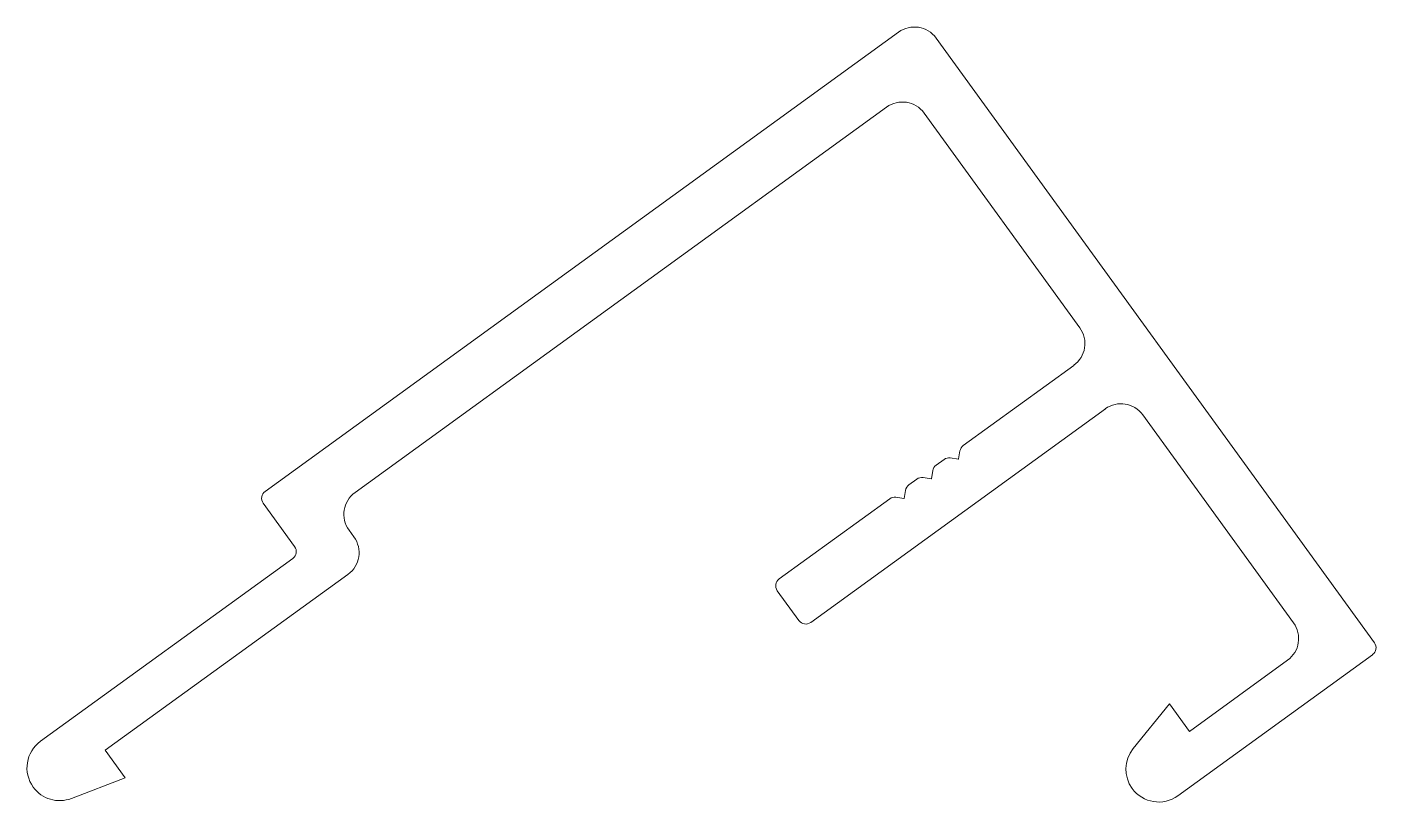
# Model space of a CAD drawing. Header units: inches. Extents: x -22.4 to 17.8, y 0.4 to 23.5.
import ezdxf

# ---------------------------------------------------------------- set-up
doc = ezdxf.new("R2010")
doc.units = ezdxf.units.IN
doc.header["$MEASUREMENT"] = 0
doc.layers.add('1', color=7, linetype='Continuous')

msp = doc.modelspace()

# ---------------------------------------------------------------- linework, layer by layer
at = {"layer": '1', "color": 7, "linetype": 'Continuous', "lineweight": 0}
for p, q in [((3.581, 23.376), (-15.288, 9.697)), ((17.755, 5.187), (4.698, 23.198)), ((-12.612, 9.661), (3.225, 21.141)), ((4.342, 20.963), (8.979, 14.567)), ((8.801, 13.45), (5.508, 11.063)), ((0.963, 5.792), (9.74, 12.154)), ((10.857, 11.976), (15.347, 5.783)), ((5.408, 10.9), (5.37, 10.661)), ((5.508, 11.063), (5.508, 11.063)), ((5.508, 11.063), (5.508, 11.063)), ((5.508, 11.063), (5.508, 11.063)), ((4.936, 10.648), (4.699, 10.476)), ((5.361, 10.654), (5.122, 10.692)), ((4.126, 10.061), (3.889, 9.889)), ((3.889, 9.889), (4.126, 10.061)), ((4.126, 10.061), (3.889, 9.889)), ((3.889, 9.889), (4.126, 10.061)), ((4.126, 10.061), (3.889, 9.889)), ((4.126, 10.061), (4.126, 10.061)), ((4.551, 10.067), (4.312, 10.106)), ((4.598, 10.313), (4.56, 10.074)), ((3.789, 9.726), (3.751, 9.487)), ((-15.345, 9.342), (-14.411, 8.053)), ((3.316, 9.474), (0.024, 7.087)), ((3.742, 9.481), (3.503, 9.519)), ((-12.643, 8.341), (-12.79, 8.544)), ((-14.467, 7.698), (-21.981, 2.251)), ((-20.051, 1.983), (-12.821, 7.224)), ((-0.032, 6.738), (0.614, 5.848)), ((11.901, 0.629), (17.699, 4.832)), ((15.169, 4.665), (12.246, 2.546)), ((11.652, 3.366), (10.571, 2.034)), ((12.246, 2.546), (11.652, 3.366)), ((-19.457, 1.163), (-20.051, 1.983)), ((-21.059, 0.55), (-19.457, 1.163))]:
    msp.add_line(p, q, dxfattribs=at)
for centre, radius, start, end in [((4.05, 22.728), 0.8, 35.94, 125.94), ((3.694, 20.494), 0.8, 35.94, 125.94), ((8.331, 14.098), 0.8, 305.94, 35.94), ((10.209, 11.507), 0.8, 35.94, 125.94), ((5.655, 10.861), 0.25, 125.94, 170.94), ((4.845, 10.274), 0.25, 125.94, 170.94), ((5.082, 10.446), 0.25, 80.94, 125.94), ((5.362, 10.662), 0.008, 260.94, 350.94), ((4.273, 9.859), 0.25, 80.94, 125.94), ((4.552, 10.075), 0.008, 260.94, 350.94), ((-15.139, 9.491), 0.254, 125.94, 215.94), ((-12.142, 9.013), 0.8, 125.94, 215.94), ((4.036, 9.687), 0.25, 125.94, 170.94), ((3.463, 9.272), 0.25, 80.94, 125.94), ((3.743, 9.488), 0.008, 260.94, 350.94), ((-14.616, 7.904), 0.254, 305.94, 35.94), ((-13.291, 7.872), 0.8, 305.94, 35.94), ((0.171, 6.885), 0.25, 125.94, 215.94), ((0.816, 5.994), 0.25, 215.94, 305.94), ((14.699, 5.313), 0.8, 305.94, 35.94), ((17.55, 5.038), 0.254, 305.94, 35.94), ((-21.408, 1.461), 0.976, 125.94, 215.94), ((11.329, 1.419), 0.976, 140.94, 215.94), ((-21.408, 1.461), 0.976, 215.94, 290.94), ((11.329, 1.419), 0.976, 215.94, 305.94)]:
    msp.add_arc(centre, radius, start, end, dxfattribs=at)

doc.saveas('drawing.dxf')
